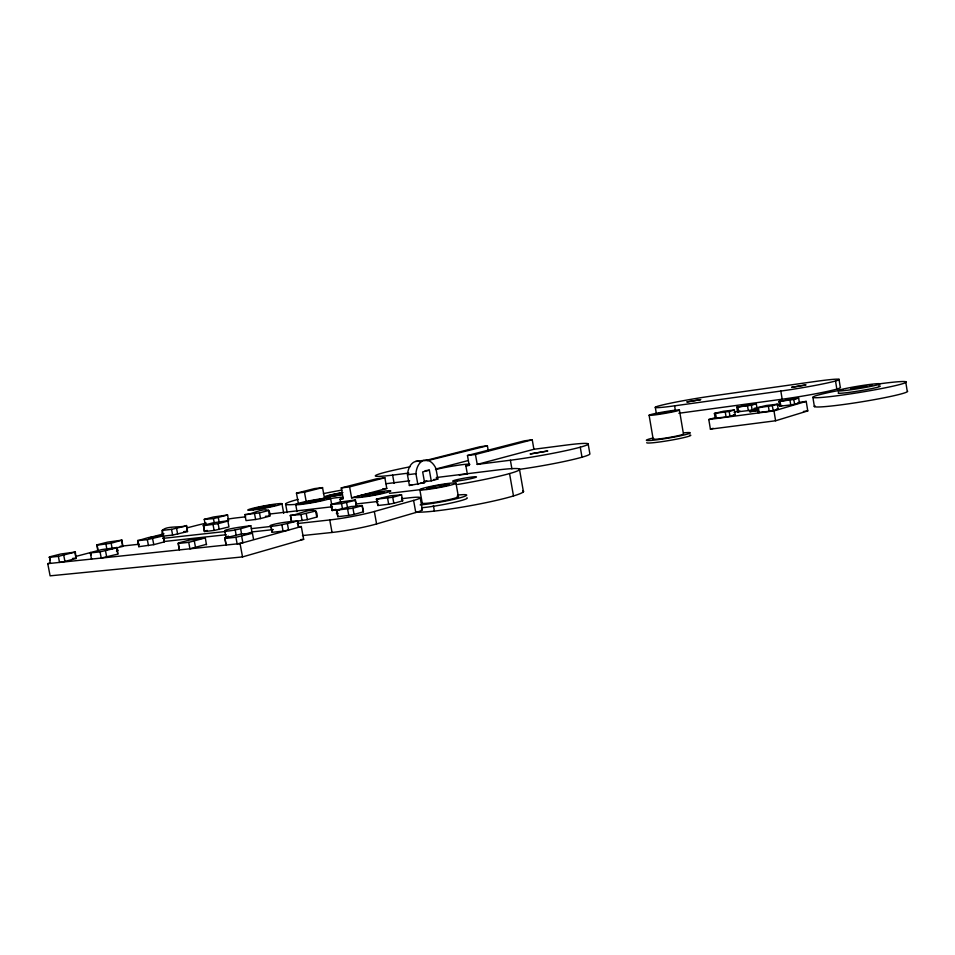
<?xml version="1.0" encoding="UTF-8"?>
<svg xmlns="http://www.w3.org/2000/svg" width="955" height="955" viewBox="0 0 955 955"><rect width="100%" height="100%" fill="white"/><g stroke="black" fill="none" stroke-linecap="round" stroke-linejoin="round"><path stroke-width="1.43" d="M206.471 544.768L205.313 537.904L189.221 540.1L178.275 543.013L179.361 549.913L178.143 543.49L188.72 542.345L189.938 548.815L206.519 544.29M205.313 537.904L188.72 542.345M204.454 531.541L203.415 525.334L213.168 522.803L227.839 520.75L228.949 526.933L214.135 530.455L204.454 531.541L203.415 525.334M205.289 524.892L204.251 519.353L213.562 516.977L227.577 514.996L228.627 520.869L218.146 523.65L203.355 525.716M204.251 519.353L213.443 518.613L227.577 514.996M187.455 531.589L186.476 525.525C181.211 528.581 156.214 523.853 163.305 536.125L172.628 535.087L187.455 531.589L186.476 525.525M164.188 541.915L163.233 535.516L148.395 537.581L137.675 540.709L138.821 546.69L153.767 544.66L164.188 541.915L163.233 535.516M163.305 536.125L162.386 530.025M138.821 546.69L137.926 540.279M91.895 558.591L91.501 559.093L90.319 552.921L100.048 551.871L101.242 558.066L117.787 554.127L116.928 547.502L101.827 549.579L76.03 556.371M100.048 551.871L122.789 546.415L121.954 540.136L107.557 542.142L97.016 544.816L97.78 551.119M116.928 547.502L117.787 554.127M96.658 545.245L111.15 543.24L121.954 540.136M90.319 552.921L90.713 552.444L91.191 554.903M49.003 557.362L58.362 556.359L59.532 562.423L64.928 561.409L76.066 558.52L75.338 552.026L60.69 554.031L49.517 556.872L50.173 563.402M58.362 556.359L75.338 552.026M715.82 417.514L708.789 419.52L710.413 429.153L775.603 420.773L807.775 410.913L806.211 401.387L798.977 402.353M773.156 410.531L778.182 409.05L777.382 404.204L766.089 405.529L757.088 407.713L757.888 412.548L769.205 411.259L773.156 410.531L772.344 405.66L777.382 404.204M794.608 404.204L799.407 402.795L798.619 398.068L778.803 401.482L779.59 406.209L790.764 404.92L794.608 404.204L793.82 399.453L798.619 398.068M710.413 429.153L713.218 428.318M708.789 419.52L773.98 410.901L806.211 401.387M302.46 535.576L332.042 532.46A31.73 2.758 -10.5 0 0 376.592 523.949L415.771 512.513A30.703 2.614 -10.4 0 0 421.442 509.182M779.59 406.209L782.014 405.505M729.99 416.237L735.171 414.757L734.371 409.993L723.508 411.247L714.4 413.431L715.2 418.195L726.087 416.965L729.99 416.237L729.19 411.45L734.371 409.993M752.11 409.886L757.052 408.465L756.288 403.81L736.771 407.176L737.547 411.832L748.302 410.59L752.11 409.886L751.334 405.207L756.288 403.81M50.579 562.925L47.75 563.653L50.114 575.841L242.534 556.92L303.654 539.324L301.303 526.539L298.354 526.862M734.097 412.321L738.311 411.116M737.547 411.832L740.041 411.116M297.232 523.555L329.762 519.95A31.742 2.543 -10.5 0 0 374.336 511.498L413.599 500.432L415.771 512.513M354.078 514.435L363.437 511.808L362.315 505.649L351.046 506.556L336.387 510.113L337.867 516.655L348.766 515.437L354.078 514.435L352.956 508.215L362.315 505.649M393.83 503.297L402.64 500.838L401.554 494.845L390.332 495.812L376.389 499.19L377.929 505.505L388.685 504.276L393.83 503.297L392.744 497.28L401.554 494.845M47.75 563.653L240.051 543.574L301.303 526.539M244.361 534.442L252.036 532.353L250.795 525.727C209.79 530.503 222.491 535.003 250.795 525.727M224.879 538.465L235.921 537.283L252.442 533.248L241.352 533.988L224.867 537.999L226.108 545.03L224.867 537.999M297.518 520.929C262.852 523.662 258.996 531.278 297.518 520.929L298.688 527.267L297.518 521.788M296.874 521.227L307.355 519.651L316.845 517.049C319.519 502.437 296.384 516.166 290.308 515.39L291.633 521.812L294.247 521.514M228.448 536.161L225.893 537.295L231.134 536.734M355.188 499.954L356.633 506.138L355.188 499.954L339.885 502.103L330.884 504.515L331.958 510.388L335.814 509.337M420.057 461.707A17.644 11.174 83 0 0 407.463 474.742L409.397 485.486L412.094 484.758M424.151 481.511L426.79 480.807M290.308 515.39L300.98 514.554L315.735 511.009M330.884 504.515L341.544 503.631L355.57 500.265M409.397 485.486L424.593 482.645L422.671 471.913L429.344 470.17L431.254 480.843L424.235 481.702M431.254 480.843L437.844 479.064L435.946 468.439A17.703 11.15 83 0 0 424.044 460.346L415.664 461.432M477.225 464.417L533.905 449.268L566.22 445.09A50.066 3.247 -9.9 0 1 579.601 447.37A50.066 3.247 -9.9 0 1 510.376 460.226L477.225 464.417L475.459 454.473L532.245 439.789L533.905 449.268M384.865 477.775L349.602 486.883L351.595 497.83L386.787 488.435L384.865 477.775L376.604 478.813L341.245 487.921L343.239 498.82L340.064 499.202L340.816 503.285M260.548 518.565L269.728 516.142C271.984 502.27 250.747 515.616 244.91 514.59L246.02 520.594L255.618 519.496L260.548 518.565L259.485 512.883L268.677 510.483M317.538 499.978L324.473 498.164L322.539 487.599L314.565 488.59L296.456 493.174L298.414 503.846L301.088 503.524M435.48 469.12L467.902 460.62M204.501 531.147L207.283 530.407M137.675 540.709L147.333 539.635L163.054 535.934M164.009 533.809L155.39 536.03A29.939 2.137 -10.8 0 0 148.67 537.987M187.001 527.876L197.064 525.286A28.972 2.029 -10.7 0 1 206.28 523.125M467.389 474.325L465.885 465.849L469.227 465.431L467.473 455.511L524.45 440.828L532.245 439.789M162.219 530.407L171.542 529.345L186.38 525.895M424.641 460.752L479.876 446.773L487.396 445.77L488.327 451.094M296.456 493.174L304.466 492.183L322.539 487.599M487.396 445.77L426.945 460.799M376.389 499.19L392.744 497.28M336.387 510.113L352.956 508.215M270.814 525.525L272.151 532.305L283.062 531.123L288.589 530.085L287.407 523.686M244.91 514.59L259.485 512.883M736.771 407.176L751.334 405.207M714.4 413.431L729.19 411.45M778.803 401.482L793.82 399.453M754.104 408.37L772.344 405.66M757.387 409.958L749.687 411.772L758.198 410.853M674.588 405.827L780.832 391.061A40.898 2.113 -9.4 0 0 835.183 381.081A40.898 2.113 -9.4 0 0 815.916 381.391L712.323 395.967A39.143 1.97 -9.6 0 0 660.215 405.541A39.143 1.97 -9.6 0 0 674.588 405.827L675.472 411.044M678.874 413.264L782.169 399.214A40.886 2.304 -9.4 0 0 823.103 392.302A40.886 2.304 -9.4 0 0 840.293 387.312L839.003 379.302M777.263 405.266L780.163 404.872M803.43 411.474L807.775 410.913M467.473 455.511L475.459 454.473M425.13 470.708L429.344 470.17M409.946 466.828A47.965 2.949 -10.1 0 0 376.318 475.077A47.965 2.949 -10.1 0 0 392.636 475.113L408.836 473.059M407.463 474.742L415.926 473.68A17.703 11.15 83 0 1 424.044 460.346M341.245 487.921L349.602 486.883M385.975 483.731L409.647 480.807M436.28 477.536L496.946 470.063A56.226 4.071 -10.1 0 1 515.927 471.555A56.226 4.071 -10.1 0 1 457.6 484.483M433.642 479.577L437.844 479.064M420.367 483.158L424.593 482.645M382.657 488.936L386.787 488.435M351.595 497.83L358.889 496.97M389.509 493.317L423.053 489.33M245.686 516.81L236.864 517.825A28.972 2.029 -10.7 0 0 227.744 519.102M269.226 514.077L332.471 506.735M356.012 504.001L378.085 501.435M401.613 498.701L408.967 497.853A30.715 2.399 -10.3 0 1 413.599 500.432M265.49 516.273L269.728 516.142M331.958 510.388L339.67 509.886M183.563 531.66L187.55 531.207M162.684 538.417L226.263 531.398M251.392 528.616L272.091 526.324M120.223 546.284L139.358 544.207M164.391 541.473L226.216 534.728M251.249 532.007L273.333 529.595M72.496 558.46L75.159 558.174M300.718 539.635L303.654 539.324M798.07 402.771L799.407 402.795M757.088 407.713L758.354 407.737L759.165 412.596M755.835 408.43L757.052 408.465M776.857 409.015L778.182 409.05M733.977 414.697L735.171 414.757M402.64 500.838L401.673 498.128M363.437 511.808L361.897 505.302M316.845 517.049L315.448 510.662M253.553 539.324L252.335 532.795M74.908 552.491L76.066 558.52M63.746 555.344L64.928 561.409M49.756 558.078L50.221 560.49M121.667 540.566L122.789 546.415M111.15 543.24L112.284 549.137M105.945 544.219L107.079 550.116M105.528 550.844L106.709 557.04M97.016 544.816L97.852 549.209M171.542 529.345L172.628 535.087M152.621 538.644L153.767 544.66M147.333 539.635L148.479 545.651M218.146 523.65L219.232 529.5M213.443 518.613L214.23 522.803M213.049 524.605L214.135 530.455M194.366 541.282L195.584 547.74M176.568 528.402L177.654 534.143M254.555 513.802L255.618 519.496M240.636 528.879L241.567 533.881M241.651 536.185L242.88 542.786L237.15 543.884L235.921 537.283M240.051 543.574L242.534 556.92M235.193 529.906L236.136 534.919M224.723 530.646L225.893 537.295M218.313 517.706L219.101 521.896M306.233 513.563L307.355 519.651M300.98 514.554L302.102 520.642M295.728 504.562L297.029 511.641M290.523 515.748L291.633 521.812M285.629 504.168L287.18 512.56M281.952 503.715L283.731 513.36M281.88 524.737L283.062 531.123M268.546 510.161L269.597 515.796M270.969 525.942L272.151 532.305M346.605 502.676L347.477 507.403M347.632 509.23L348.766 515.437M341.544 503.631L342.403 508.358M336.733 510.471L337.867 516.655M330.502 498.056L331.791 505.111M331.194 504.837L332.28 510.722M329.762 519.95L332.042 532.46M304.466 492.183L306.197 501.542M387.599 498.247L388.685 504.276M376.843 499.501L377.929 505.505M374.336 511.498L376.592 523.949M433.379 505.422L434.382 511.068M419.842 489.808L422.253 503.237M415.926 473.68L417.86 484.46M420.2 497.746L422.349 509.707M392.636 475.113L394.117 483.326M455.953 483.015L458.34 496.397M519.568 469.764L523.436 491.813M510.376 460.226L511.892 468.857M509.552 473.561L513.492 495.967M588.208 444.171L589.904 454.019A50.042 3.534 -9.9 0 1 519.281 469.371M580.27 447.191L582.001 457.182M649.102 415.222L653.16 439.097M679.423 410.089A15.387 0.836 -9.7 0 1 656.742 414.673A15.387 0.836 -9.7 0 1 656.622 413.229A15.387 0.836 -9.7 0 1 679.423 410.089L683.458 433.988A15.364 1.05 -9.6 0 1 666.303 437.939A15.364 1.05 -9.6 0 1 653.721 438.727M655.285 407.331L656.383 413.73M737.94 407.2L738.716 411.868M725.275 412.178L726.087 416.965M715.558 413.479L716.357 418.254M780.832 391.061L782.169 399.214M780.092 401.506L780.88 406.245M773.98 410.901L775.603 420.773M768.393 406.4L769.205 411.259M747.526 405.911L748.302 410.59M812.896 397.435L814.4 406.615M789.976 400.169L790.764 404.92M835.518 380.985L836.843 389.091M905.71 381.749L907.19 390.965A47.296 3.044 -9.2 0 1 859.966 402.091A47.296 3.044 -9.2 0 1 814.973 405.72M877.633 384.089A47.32 2.793 -9.3 0 1 896.088 385.45A47.32 2.793 -9.3 0 1 821.801 397.435A47.32 2.793 -9.3 0 1 842.764 389.712M869.086 385.307A47.32 2.793 -9.3 0 1 871.999 384.877M878.755 385.975A21.285 1.253 -9.3 0 1 861.553 390.511A21.285 1.253 -9.3 0 1 838.538 392.768M338.177 513.372A11.15 0.871 -10.4 0 1 337.449 512.632M342.714 498.379A22.371 1.564 -10.4 0 1 340.064 499.202M327.362 499.047A22.371 1.564 -10.4 0 1 342.893 497.197M341.771 494.654A14.241 0.967 -10.4 0 1 324.7 496.779A14.241 0.967 -10.4 0 1 342.893 492.565M342.427 494.344A11.627 0.788 -10.4 0 1 327.29 496.397A11.627 0.788 -10.4 0 1 340.911 493.078M297.411 504.216A53.778 3.629 -10.4 0 1 298.091 499.381M323.387 493.616A53.778 3.629 -10.4 0 1 341.997 490.082M522.791 490.655A56.178 4.787 -10.2 0 1 483.385 503.201A56.178 4.787 -10.2 0 1 416.881 512.131M469.705 464.536A20.079 1.289 -10.1 0 1 465.885 465.849M435.611 469.538A20.079 1.289 -10.1 0 1 455.989 465.563A20.079 1.289 -10.1 0 1 469.645 464.202M459.295 475.041A20.067 1.409 -10.1 0 1 467.377 474.05M117.095 550.14A10.827 0.8 -11 0 1 116.474 551.071M457.087 496.23A18.479 1.504 -10.2 0 1 442.595 500.945A18.479 1.504 -10.2 0 1 422.325 502.831M457.624 495.072A26.824 2.185 -10.2 0 1 458.866 498.104A26.824 2.185 -10.2 0 1 420.176 504.897M466.959 497.758A26.824 2.232 -10.2 0 1 452.443 502.724A26.824 2.232 -10.2 0 1 421.883 507.738M689.916 435.002A22.311 1.552 -9.6 0 1 671.556 440.088A22.311 1.552 -9.6 0 1 646.738 442.678M683.756 432.854A22.311 1.528 -9.6 0 1 683.899 435.026A22.311 1.528 -9.6 0 1 652.695 440.279A22.311 1.528 -9.6 0 1 652.934 438.047M866.746 385.975L850.965 388.637L866.746 385.975M805.793 384.937L791.635 387.336L805.793 384.937M700.6 399.644L687.027 401.948L700.6 399.644M673.562 411.08L654.951 414.231L673.562 411.08M547.621 451.011L530.323 453.935L547.621 451.011M845.927 390.404A21.285 1.23 -9.3 0 0 879.698 384.113A21.285 1.23 -9.3 0 0 851.06 387.432A21.285 1.23 -9.3 0 0 845.927 390.404M457.409 481.01A12.152 0.883 -10.1 0 0 476.426 477.023A12.152 0.883 -10.1 0 0 459.785 479.052A12.152 0.883 -10.1 0 0 457.409 481.01M426.909 489.497A18.491 1.361 -10.2 0 0 455.977 483.373A18.491 1.361 -10.2 0 0 430.884 486.405A18.491 1.361 -10.2 0 0 426.909 489.497M431.135 488.303A11.341 0.836 -10.2 0 0 449.005 484.543A11.341 0.836 -10.2 0 0 433.654 486.393A11.341 0.836 -10.2 0 0 431.135 488.303M361.742 497.221A18.073 1.289 -10.3 0 0 390.583 491.204A18.073 1.289 -10.3 0 0 366.804 494.081A18.073 1.289 -10.3 0 0 361.742 497.221M366.087 496.039A11.09 0.788 -10.3 0 0 383.803 492.35A11.09 0.788 -10.3 0 0 369.263 494.093A11.09 0.788 -10.3 0 0 366.087 496.039M301.601 504.359A17.703 1.218 -10.4 0 0 330.179 498.438A17.703 1.218 -10.4 0 0 307.582 501.172A17.703 1.218 -10.4 0 0 301.601 504.359M306.042 503.178A10.863 0.74 -10.4 0 0 323.602 499.549A10.863 0.74 -10.4 0 0 309.778 501.208A10.863 0.74 -10.4 0 0 306.042 503.178M253.194 509.934A17.393 1.158 -10.5 0 0 281.522 504.097A17.393 1.158 -10.5 0 0 259.879 506.711A17.393 1.158 -10.5 0 0 253.194 509.934M257.695 508.752A10.672 0.704 -10.5 0 0 275.088 505.171A10.672 0.704 -10.5 0 0 261.861 506.771A10.672 0.704 -10.5 0 0 257.695 508.752"/></g></svg>
